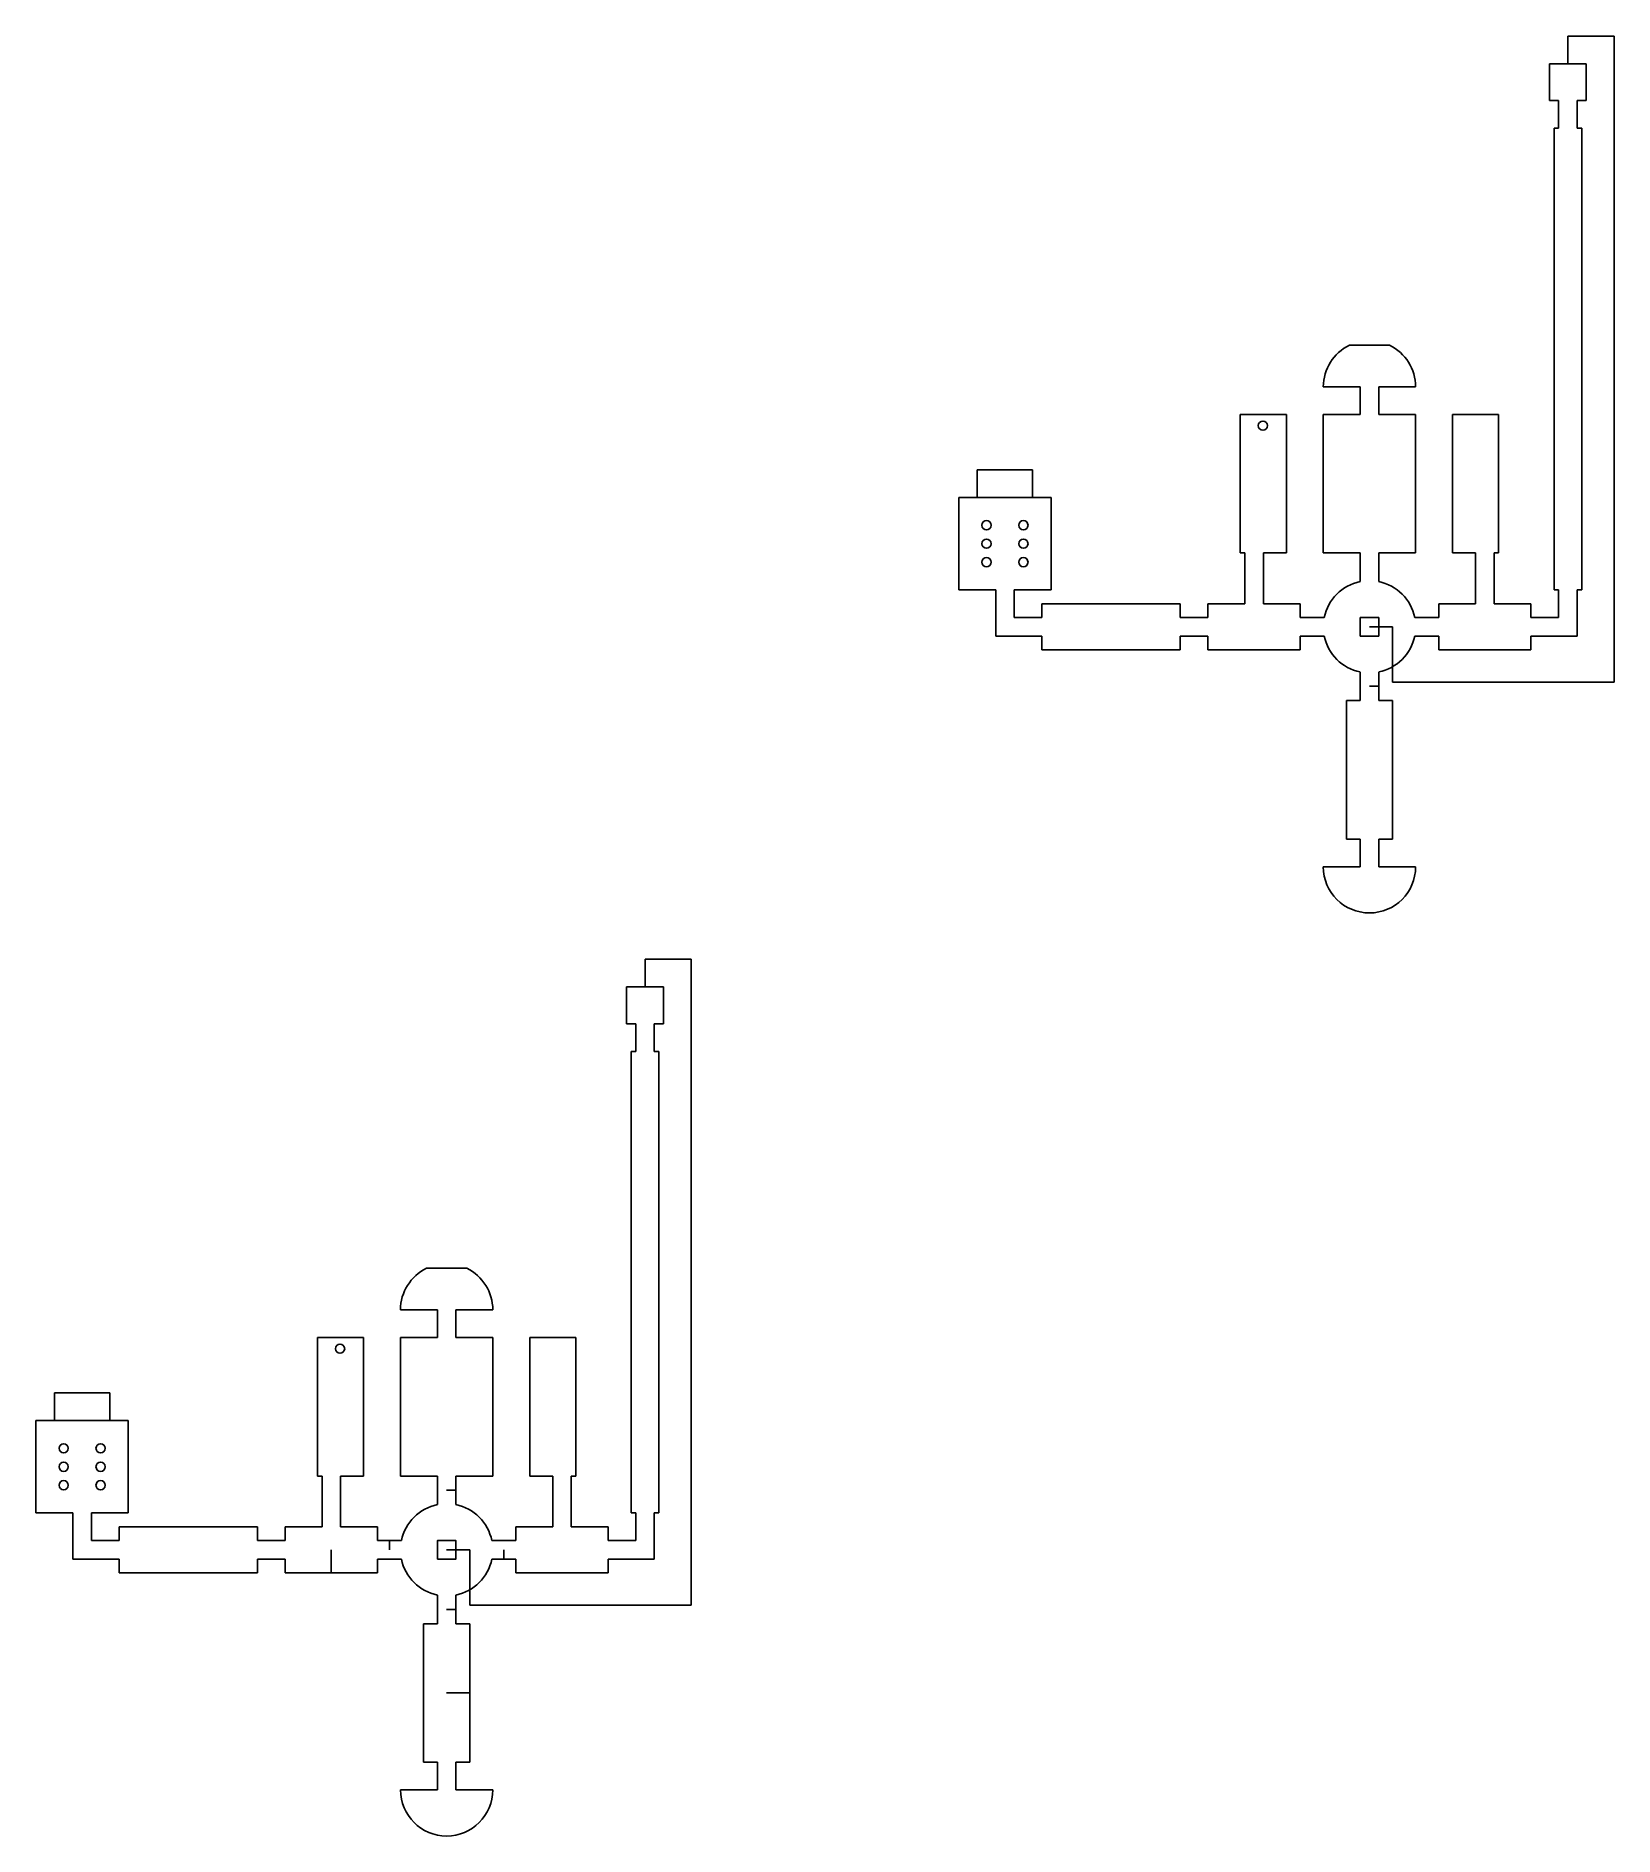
# Model space of a CAD drawing. Header units: millimetres. Extents: x -4450 to 12650, y -3100 to 16400.
import ezdxf

# ---------------------------------------------------------------- set-up
doc = ezdxf.new("R2010")
doc.units = ezdxf.units.MM

# ---------------------------------------------------------------- blocks, each defined once
blk = doc.blocks.new('A$C31C325E8')
blk.add_line((0, 0), (0, -3.1))

msp = doc.modelspace()

# ---------------------------------------------------------------- linework, layer by layer
at = {"color": 6}
for p, q in [((12150, 16100), (12150, 16400)), ((12150, 16400), (12650, 16400)), ((12650, 16400), (12650, 9400)), ((10250, 10000), (10100, 10000)), ((10250, 9400), (10250, 10000)), ((12650, 9400), (10250, 9400)), ((2150, 6100), (2150, 6400)), ((2150, 6400), (2650, 6400)), ((2650, 6400), (2650, -600)), ((250, 0), (100, 0)), ((250, -600), (250, 0)), ((2650, -600), (250, -600))]:
    msp.add_line(p, q, dxfattribs=at)
for p, q in [((11950, 15700), (11950, 16100)), ((11950, 16100), (12350, 16100)), ((12350, 16100), (12350, 15700)), ((12050, 15700), (11950, 15700)), ((12050, 15400), (12050, 15700)), ((12250, 15400), (12250, 15700)), ((12350, 15700), (12250, 15700)), ((12000, 10400), (12000, 15400)), ((12050, 15400), (12000, 15400)), ((12300, 15400), (12250, 15400)), ((12300, 10400), (12300, 15400)), ((10000, 13050), (9782, 13050)), ((10000, 13050), (10218, 13050)), ((9900, 12600), (9500, 12600)), ((9900, 12300), (9900, 12600)), ((10100, 12600), (10500, 12600)), ((10100, 12300), (10100, 12600)), ((8600, 10800), (8600, 12300)), ((8600, 12300), (9100, 12300)), ((9100, 12300), (9100, 10800)), ((9500, 10800), (9500, 12300)), ((9500, 12300), (9900, 12300)), ((10100, 12300), (10500, 12300)), ((10500, 12300), (10500, 10800)), ((11400, 12300), (10900, 12300)), ((10900, 12300), (10900, 10800)), ((11400, 10800), (11400, 12300)), ((5750, 11400), (5750, 11700)), ((5750, 11700), (6350, 11700)), ((6350, 11700), (6350, 11400)), ((5550, 10400), (5550, 11400)), ((5750, 11400), (5550, 11400)), ((6000, 11400), (5750, 11400)), ((6350, 11400), (6100, 11400)), ((6550, 11400), (6350, 11400)), ((6550, 11400), (6550, 10400)), ((8650, 10800), (8600, 10800)), ((8650, 10250), (8650, 10800)), ((9100, 10800), (8850, 10800)), ((8850, 10250), (8850, 10800)), ((9900, 10800), (9500, 10800)), ((9900, 10800), (9900, 10490)), ((10500, 10800), (10100, 10800)), ((10900, 10800), (11150, 10800)), ((11150, 10250), (11150, 10800)), ((11350, 10800), (11400, 10800)), ((11350, 10250), (11350, 10800)), ((5950, 10400), (5550, 10400)), ((5950, 9900), (5950, 10400)), ((6150, 10100), (6150, 10400)), ((6550, 10400), (6150, 10400)), ((12050, 10400), (12000, 10400)), ((12050, 10100), (12050, 10400)), ((12250, 10100), (12250, 10400)), ((12300, 10400), (12250, 10400)), ((7950, 10250), (6450, 10250)), ((6450, 10250), (6450, 10100)), ((7950, 10100), (7950, 10250)), ((8650, 10250), (8250, 10250)), ((8250, 10250), (8250, 10100)), ((8850, 10250), (9250, 10250)), ((9250, 10250), (9250, 10100)), ((10750, 10250), (10750, 10100)), ((11150, 10250), (10750, 10250)), ((11350, 10250), (11750, 10250)), ((11750, 10250), (11750, 10100)), ((6450, 10100), (6150, 10100)), ((8250, 10100), (7950, 10100)), ((9250, 10100), (9510, 10100)), ((10100, 10000), (10000, 10000)), ((10750, 10100), (10490, 10100)), ((11750, 10100), (12050, 10100)), ((12250, 9900), (12250, 10100)), ((6450, 9900), (5950, 9900)), ((6450, 9900), (6450, 9750)), ((6450, 9750), (7950, 9750)), ((7950, 9750), (7950, 9900)), ((7950, 9900), (8250, 9900)), ((8250, 9900), (8250, 9750)), ((8250, 9750), (9250, 9750)), ((9250, 9900), (9250, 9750)), ((9250, 9900), (9510, 9900)), ((10750, 9900), (10490, 9900)), ((10750, 9900), (10750, 9750)), ((11750, 9750), (10750, 9750)), ((11750, 9900), (11750, 9750)), ((11750, 9900), (12050, 9900)), ((12050, 9900), (12250, 9900)), ((9900, 9510), (9900, 9200)), ((10100, 9200), (10100, 9510)), ((9900, 9200), (9750, 9200)), ((9750, 9200), (9750, 7700)), ((10100, 9355), (10000, 9355)), ((10250, 9200), (10100, 9200)), ((10250, 7700), (10250, 9200)), ((9750, 7700), (9900, 7700)), ((9900, 7700), (9900, 7400)), ((10100, 7700), (10250, 7700)), ((10100, 7700), (10100, 7400)), ((9900, 7400), (9500, 7400)), ((10100, 7400), (10500, 7400)), ((1950, 5700), (1950, 6100)), ((1950, 6100), (2350, 6100)), ((2350, 6100), (2350, 5700)), ((2050, 5700), (1950, 5700)), ((2050, 5400), (2050, 5700)), ((2250, 5400), (2250, 5700)), ((2350, 5700), (2250, 5700)), ((2000, 400), (2000, 5400)), ((2050, 5400), (2000, 5400)), ((2300, 5400), (2250, 5400)), ((2300, 400), (2300, 5400)), ((0, 3050), (-218, 3050)), ((0, 3050), (218, 3050)), ((-100, 2600), (-500, 2600)), ((-100, 2300), (-100, 2600)), ((100, 2300), (100, 2600)), ((100, 2600), (500, 2600)), ((-1400, 800), (-1400, 2300)), ((-1400, 2300), (-900, 2300)), ((-900, 2300), (-900, 800)), ((-500, 800), (-500, 2300)), ((-500, 2300), (-100, 2300)), ((100, 2300), (500, 2300)), ((500, 2300), (500, 800)), ((1400, 2300), (900, 2300)), ((900, 2300), (900, 800)), ((1400, 800), (1400, 2300)), ((-4250, 1400), (-4250, 1700)), ((-4250, 1700), (-3650, 1700)), ((-3650, 1700), (-3650, 1400)), ((-4450, 400), (-4450, 1400)), ((-4250, 1400), (-4450, 1400)), ((-4000, 1400), (-4250, 1400)), ((-3650, 1400), (-3900, 1400)), ((-3450, 1400), (-3650, 1400)), ((-3450, 1400), (-3450, 400)), ((-1350, 800), (-1400, 800)), ((-1350, 250), (-1350, 800)), ((-900, 800), (-1150, 800)), ((-1150, 250), (-1150, 800)), ((-100, 800), (-500, 800)), ((-100, 800), (-100, 490)), ((500, 800), (100, 800)), ((900, 800), (1150, 800)), ((1150, 250), (1150, 800)), ((1350, 800), (1400, 800)), ((1350, 250), (1350, 800)), ((100, 645), (0, 645)), ((-4050, 400), (-4450, 400)), ((-4050, -100), (-4050, 400)), ((-3850, 100), (-3850, 400)), ((-3450, 400), (-3850, 400)), ((2050, 400), (2000, 400)), ((2050, 100), (2050, 400)), ((2250, 100), (2250, 400)), ((2300, 400), (2250, 400)), ((-2050, 250), (-3550, 250)), ((-3550, 250), (-3550, 100)), ((-2050, 100), (-2050, 250)), ((-1350, 250), (-1750, 250)), ((-1750, 250), (-1750, 100)), ((-1150, 250), (-750, 250)), ((-750, 250), (-750, 100)), ((750, 250), (750, 100)), ((1150, 250), (750, 250)), ((1350, 250), (1750, 250)), ((1750, 250), (1750, 100)), ((-3550, 100), (-3850, 100)), ((-1750, 100), (-2050, 100)), ((-750, 100), (-490, 100)), ((-620, 100), (-620, 0)), ((100, 0), (0, 0)), ((750, 100), (490, 100)), ((620, -100), (620, 0)), ((1750, 100), (2050, 100)), ((2250, -100), (2250, 100)), ((-3550, -100), (-4050, -100)), ((-3550, -100), (-3550, -250)), ((-2050, -250), (-2050, -100)), ((-2050, -100), (-1750, -100)), ((-1750, -100), (-1750, -250)), ((-750, -100), (-750, -250)), ((-750, -100), (-490, -100)), ((750, -100), (490, -100)), ((750, -100), (750, -250)), ((1750, -100), (1750, -250)), ((1750, -100), (2050, -100)), ((2050, -100), (2250, -100)), ((-3550, -250), (-2050, -250)), ((-1750, -250), (-750, -250)), ((1750, -250), (750, -250)), ((-100, -490), (-100, -800)), ((100, -800), (100, -490)), ((100, -645), (0, -645)), ((-100, -800), (-250, -800)), ((-250, -800), (-250, -2300)), ((250, -800), (100, -800)), ((250, -2300), (250, -800)), ((250, -1550), (0, -1550)), ((-250, -2300), (-100, -2300)), ((-100, -2300), (-100, -2600)), ((100, -2300), (250, -2300)), ((100, -2300), (100, -2600)), ((-100, -2600), (-500, -2600)), ((100, -2600), (500, -2600))]:
    msp.add_line(p, q)
at = {"color": 1}
for p, q in [((6000, 11400), (6100, 11400)), ((-4000, 1400), (-3900, 1400))]:
    msp.add_line(p, q, dxfattribs=at)
for points in [[(9900, 9900), (10100, 9900), (10100, 10100), (9900, 10100)], [(-100, -100), (100, -100), (100, 100), (-100, 100)]]:
    msp.add_lwpolyline(points, close=True)
msp.add_lwpolyline([(-1250, -250), (-1250, 0)])
at = {"color": 3}
for centre in [(8845, 12179), (-1155, 2179)]:
    msp.add_circle(centre, 50, dxfattribs=at)
for centre in [(5850, 11100), (6250, 11100), (5850, 10900), (6250, 10900), (5850, 10700), (6250, 10700), (-4150, 1100), (-3750, 1100), (-4150, 900), (-3750, 900), (-4150, 700), (-3750, 700)]:
    msp.add_circle(centre, 50)
for centre, start, end in [((10000, 12600), 115.8419, 180), ((10000, 12600), 0, 64.1581), ((10000, 10000), 101.537, 168.463), ((10000, 10000), 11.537, 78.463), ((10000, 10000), 191.537, 258.463), ((10000, 10000), 281.537, 348.463), ((10000, 7400), 180, 0), ((0, 2600), 115.8419, 180), ((0, 2600), 0, 64.1581), ((0, 0), 101.537, 168.463), ((0, 0), 11.537, 78.463), ((0, 0), 191.537, 258.463), ((0, 0), 281.537, 348.463), ((0, -2600), 180, 0)]:
    msp.add_arc(centre, 500, start, end)

# ---------------------------------------------------------------- block references
at = {"xscale": 100, "yscale": 100, "zscale": 100}
for p in [(10100, 10800), (100, 800)]:
    msp.add_blockref('A$C31C325E8', p, dxfattribs=at)

doc.saveas('drawing.dxf')
